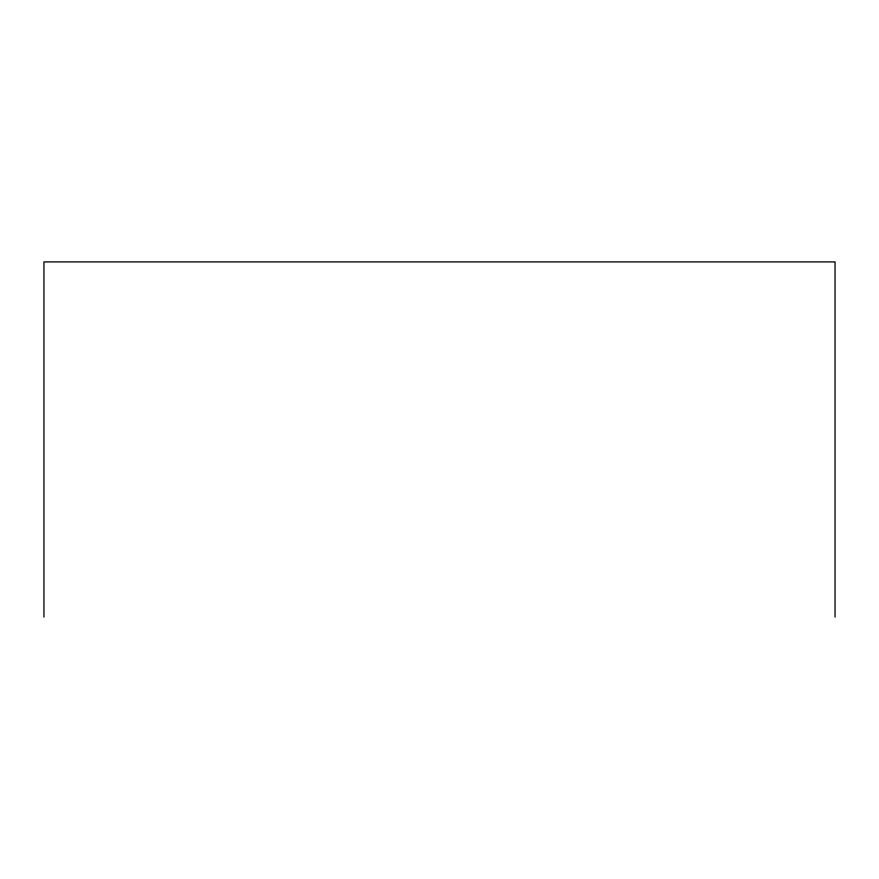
<?xml version="1.0" encoding="UTF-8"?>
<svg xmlns="http://www.w3.org/2000/svg" width="879" height="879" viewBox="0 0 879 879"><rect width="100%" height="100%" fill="white"/><g stroke="black" fill="none" stroke-linecap="round" stroke-linejoin="round"><path stroke-width="1.32" d="M835.05 617.091L835.05 261.909L43.95 261.909L43.95 617.091"/></g></svg>
